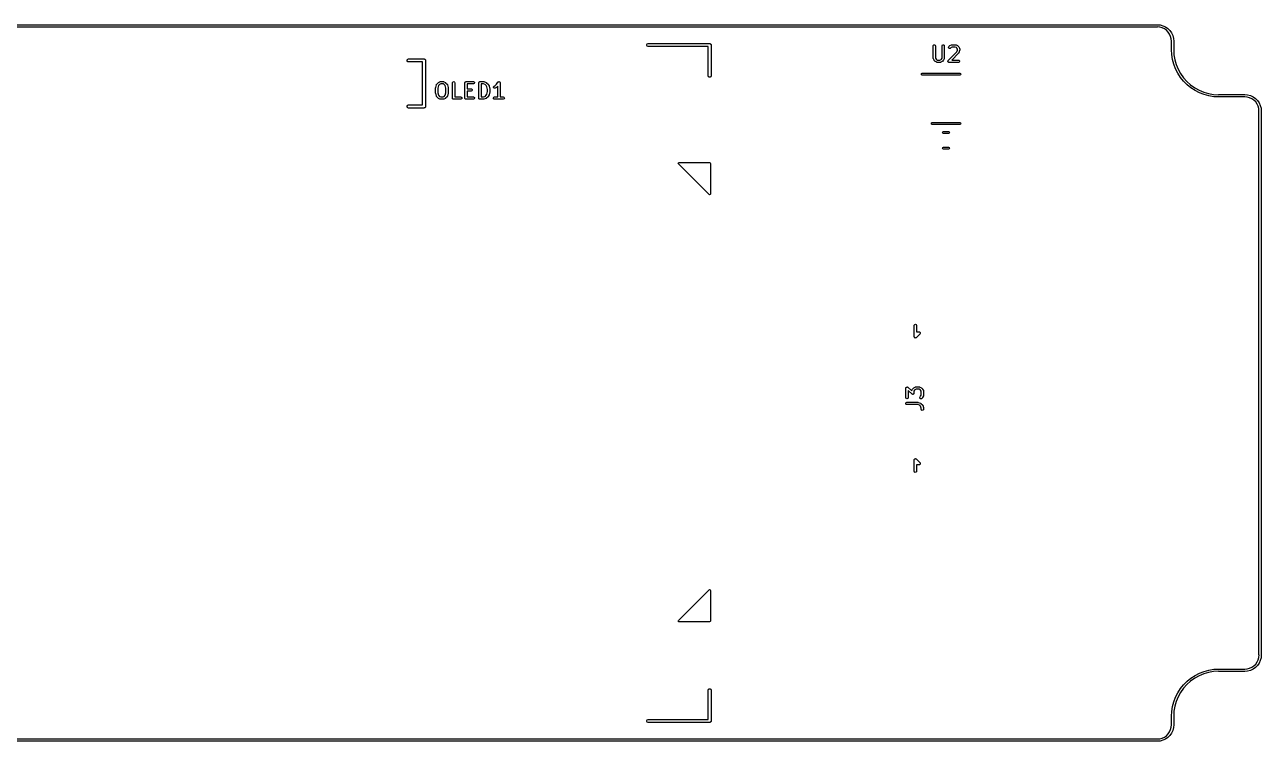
# Model space of a CAD drawing. Extents: x 69 to 231, y -100 to -51.
# Drawn here: x 150 to 230.5, y -97.8 to -51.2 of the extents above; entities that cross this region are included whole.
import ezdxf

# ---------------------------------------------------------------- set-up
doc = ezdxf.new("R2010")
doc.units = 0
doc.layers.add('BLACK', color=7, linetype='CONTINUOUS')

msp = doc.modelspace()

# ---------------------------------------------------------------- linework, layer by layer
at = {"layer": 'BLACK', "linetype": 'CONTINUOUS'}
for p, q in [((147.25, -51.175), (152.75, -51.175)), ((152.75, -51.325), (147.25, -51.325)), ((152.75, -51.175), (223.75, -51.175)), ((223.75, -51.325), (152.75, -51.325)), ((223.75, -51.175), (223.937, -51.1913)), ((223.759, -51.3222), (223.75, -51.325)), ((223.911, -51.3356), (223.759, -51.3222)), ((224.068, -51.3775), (223.911, -51.3356)), ((223.937, -51.1913), (224.118, -51.2398)), ((224.214, -51.4459), (224.068, -51.3775)), ((224.118, -51.2398), (224.287, -51.319)), ((224.347, -51.5387), (224.214, -51.4459)), ((224.287, -51.319), (224.441, -51.4265)), ((224.441, -51.4265), (224.573, -51.559)), ((224.461, -51.6531), (224.347, -51.5387)), ((224.554, -51.7857), (224.461, -51.6531)), ((224.623, -51.9324), (224.554, -51.7857)), ((224.573, -51.559), (224.681, -51.7125)), ((224.664, -52.0888), (224.623, -51.9324)), ((224.677, -52.2366), (224.664, -52.0888)), ((224.675, -52.25), (224.677, -52.2366)), ((224.675, -52.8), (224.675, -52.25)), ((224.681, -51.7125), (224.76, -51.8823)), ((224.76, -51.8823), (224.809, -52.0633)), ((224.809, -52.0633), (224.825, -52.25)), ((224.825, -52.25), (224.825, -52.8)), ((190.505, -52.4691), (190.541, -52.4191)), ((190.505, -52.5309), (190.505, -52.4691)), ((190.541, -52.5809), (190.505, -52.5309)), ((190.541, -52.4191), (190.6, -52.4)), ((190.6, -52.6), (190.541, -52.5809)), ((190.6, -52.4), (194.6, -52.4)), ((194.5, -52.6), (190.6, -52.6)), ((194.5, -54.5), (194.5, -52.6)), ((194.6, -52.4), (194.615, -52.4049)), ((194.615, -52.4049), (194.631, -52.4049)), ((194.631, -52.4049), (194.644, -52.4142)), ((194.644, -52.4142), (194.659, -52.4191)), ((194.659, -52.4191), (194.668, -52.4319)), ((194.668, -52.4319), (194.681, -52.4412)), ((194.681, -52.4412), (194.686, -52.4563)), ((194.686, -52.4563), (194.695, -52.4691)), ((194.695, -52.4691), (194.695, -52.4849)), ((194.695, -52.4849), (194.7, -52.5)), ((194.7, -52.5), (194.7, -54.5)), ((209.163, -52.5524), (209.168, -52.5267)), ((209.163, -53.3619), (209.163, -52.5524)), ((209.168, -52.5267), (209.201, -52.4874)), ((209.201, -52.4874), (209.251, -52.4785)), ((209.251, -52.4785), (209.296, -52.5042)), ((209.296, -52.5042), (209.313, -52.5524)), ((209.313, -52.5524), (209.313, -53.3442)), ((209.735, -52.5524), (209.739, -52.5267)), ((209.735, -53.3442), (209.735, -52.5524)), ((209.739, -52.5267), (209.772, -52.4874)), ((209.772, -52.4874), (209.823, -52.4785)), ((209.823, -52.4785), (209.867, -52.5042)), ((209.867, -52.5042), (209.885, -52.5524)), ((209.885, -52.5524), (209.885, -53.3619)), ((210.137, -53.4993), (210.696, -52.9404)), ((210.163, -52.6411), (210.185, -52.5946)), ((210.177, -52.6906), (210.163, -52.6411)), ((210.219, -52.7201), (210.177, -52.6906)), ((210.185, -52.5946), (210.233, -52.547)), ((210.27, -52.7156), (210.219, -52.7201)), ((210.233, -52.547), (210.251, -52.5341)), ((210.251, -52.5341), (210.252, -52.5329)), ((210.252, -52.5329), (210.347, -52.4853)), ((210.291, -52.7007), (210.27, -52.7156)), ((210.33, -52.6616), (210.291, -52.7007)), ((210.399, -52.6274), (210.33, -52.6616)), ((210.347, -52.4853), (210.372, -52.4779)), ((210.372, -52.4779), (210.377, -52.4789)), ((210.815, -53.034), (210.372, -53.4774)), ((210.377, -52.4789), (210.381, -52.4774)), ((210.381, -52.4774), (210.619, -52.4774)), ((210.601, -52.6274), (210.399, -52.6274)), ((210.67, -52.6616), (210.601, -52.6274)), ((210.619, -52.4774), (210.645, -52.4819)), ((210.645, -52.4819), (210.648, -52.4848)), ((210.648, -52.4848), (210.653, -52.4853)), ((210.653, -52.4853), (210.748, -52.5329)), ((210.7, -52.692), (210.67, -52.6616)), ((210.696, -52.9404), (210.735, -52.8259)), ((210.735, -52.7606), (210.7, -52.692)), ((210.735, -52.8259), (210.735, -52.7606)), ((210.748, -52.5329), (210.766, -52.5463)), ((210.766, -52.5463), (210.767, -52.547)), ((210.767, -52.547), (210.815, -52.5946)), ((210.815, -52.5946), (210.828, -52.613)), ((210.817, -53.0299), (210.815, -53.034)), ((210.821, -53.0276), (210.817, -53.0299)), ((210.833, -53.0047), (210.821, -53.0276)), ((210.828, -52.613), (210.829, -52.6141)), ((210.829, -52.6141), (210.877, -52.7093)), ((210.881, -52.8618), (210.833, -53.0047)), ((210.877, -52.7093), (210.884, -52.7343)), ((210.885, -52.8381), (210.881, -52.8602)), ((210.881, -52.8602), (210.881, -52.8618)), ((210.884, -52.7343), (210.883, -52.7386)), ((210.883, -52.7386), (210.885, -52.7429)), ((210.885, -52.7429), (210.885, -52.8381)), ((224.692, -53.1214), (224.675, -52.8)), ((224.742, -53.4393), (224.692, -53.1214)), ((224.825, -52.8), (224.822, -52.8198)), ((224.822, -52.8198), (224.839, -53.128)), ((224.839, -53.128), (224.894, -53.4519)), ((174.905, -53.4691), (174.941, -53.4191)), ((174.905, -53.5309), (174.905, -53.4691)), ((174.941, -53.5809), (174.905, -53.5309)), ((174.941, -53.4191), (175, -53.4)), ((175, -53.6), (174.941, -53.5809)), ((175, -53.4), (176, -53.4)), ((175.9, -53.6), (175, -53.6)), ((175.9, -56.4), (175.9, -53.6)), ((176, -53.4), (176.015, -53.4049)), ((176.015, -53.4049), (176.031, -53.4049)), ((176.031, -53.4049), (176.044, -53.4142)), ((176.044, -53.4142), (176.059, -53.4191)), ((176.059, -53.4191), (176.068, -53.4319)), ((176.068, -53.4319), (176.081, -53.4412)), ((176.081, -53.4412), (176.086, -53.4563)), ((176.086, -53.4563), (176.095, -53.4691)), ((176.095, -53.4691), (176.095, -53.4849)), ((176.095, -53.4849), (176.1, -53.5)), ((176.1, -53.5), (176.1, -56.5)), ((209.165, -53.3661), (209.163, -53.3619)), ((209.164, -53.3705), (209.165, -53.3661)), ((209.171, -53.3954), (209.164, -53.3705)), ((209.219, -53.4907), (209.171, -53.3954)), ((209.22, -53.4918), (209.219, -53.4907)), ((209.233, -53.5102), (209.22, -53.4918)), ((209.28, -53.5578), (209.233, -53.5102)), ((209.282, -53.5585), (209.28, -53.5578)), ((209.3, -53.5718), (209.282, -53.5585)), ((209.395, -53.6195), (209.3, -53.5718)), ((209.313, -53.3442), (209.347, -53.4127)), ((209.347, -53.4127), (209.378, -53.4431)), ((209.378, -53.4431), (209.446, -53.4774)), ((209.399, -53.62), (209.395, -53.6195)), ((209.403, -53.6229), (209.399, -53.62)), ((209.429, -53.6274), (209.403, -53.6229)), ((209.619, -53.6274), (209.429, -53.6274)), ((209.446, -53.4774), (209.601, -53.4774)), ((209.601, -53.4774), (209.67, -53.4431)), ((209.623, -53.6258), (209.619, -53.6274)), ((209.628, -53.6269), (209.623, -53.6258)), ((209.653, -53.6195), (209.628, -53.6269)), ((209.748, -53.5718), (209.653, -53.6195)), ((209.67, -53.4431), (209.7, -53.4127)), ((209.7, -53.4127), (209.735, -53.3442)), ((209.749, -53.5707), (209.748, -53.5718)), ((209.767, -53.5578), (209.749, -53.5707)), ((209.815, -53.5102), (209.767, -53.5578)), ((209.816, -53.5087), (209.815, -53.5102)), ((209.829, -53.4907), (209.816, -53.5087)), ((209.877, -53.3954), (209.829, -53.4907)), ((209.88, -53.3876), (209.877, -53.391)), ((209.877, -53.391), (209.877, -53.3954)), ((209.885, -53.3619), (209.88, -53.3876)), ((210.116, -53.5458), (210.117, -53.5427)), ((210.122, -53.5676), (210.116, -53.5458)), ((210.117, -53.5394), (210.128, -53.5198)), ((210.117, -53.5427), (210.117, -53.5394)), ((210.126, -53.5899), (210.122, -53.5676)), ((210.128, -53.5921), (210.126, -53.5899)), ((210.128, -53.5198), (210.137, -53.4993)), ((210.129, -53.5954), (210.128, -53.5921)), ((210.148, -53.6083), (210.129, -53.5954)), ((210.165, -53.6229), (210.148, -53.6083)), ((210.169, -53.6237), (210.165, -53.6229)), ((210.171, -53.6248), (210.169, -53.6237)), ((210.174, -53.6245), (210.171, -53.6248)), ((210.19, -53.6274), (210.174, -53.6245)), ((210.81, -53.6274), (210.19, -53.6274)), ((210.372, -53.4774), (210.81, -53.4774)), ((210.81, -53.4774), (210.835, -53.4819)), ((210.858, -53.6098), (210.81, -53.6274)), ((210.835, -53.4819), (210.874, -53.5149)), ((210.883, -53.5654), (210.858, -53.6098)), ((210.874, -53.5149), (210.883, -53.5654)), ((224.826, -53.7502), (224.742, -53.4393)), ((224.941, -54.0507), (224.826, -53.7502)), ((224.894, -53.4519), (224.985, -53.7676)), ((224.985, -53.7676), (225.111, -54.0711)), ((194.519, -54.5588), (194.5, -54.5)), ((194.569, -54.5951), (194.519, -54.5588)), ((194.631, -54.5951), (194.569, -54.5951)), ((194.681, -54.5588), (194.631, -54.5951)), ((194.7, -54.5), (194.681, -54.5588)), ((208.39, -54.39), (208.408, -54.3476)), ((208.408, -54.4324), (208.39, -54.39)), ((208.408, -54.3476), (208.45, -54.33)), ((208.45, -54.45), (208.408, -54.4324)), ((208.45, -54.33), (210.9, -54.33)), ((210.9, -54.45), (208.45, -54.45)), ((210.9, -54.33), (210.942, -54.3476)), ((210.942, -54.4324), (210.9, -54.45)), ((210.942, -54.3476), (210.96, -54.39)), ((210.96, -54.39), (210.942, -54.4324)), ((225.087, -54.3375), (224.941, -54.0507)), ((225.262, -54.6074), (225.087, -54.3375)), ((225.111, -54.0711), (225.269, -54.3586)), ((225.465, -54.8576), (225.262, -54.6074)), ((225.269, -54.3586), (225.46, -54.6266)), ((225.46, -54.6266), (225.678, -54.8715)), ((176.758, -55.2857), (176.761, -55.271)), ((176.758, -55.619), (176.758, -55.2857)), ((176.761, -55.2675), (176.808, -55.077)), ((176.761, -55.271), (176.761, -55.2675)), ((176.808, -55.077), (176.819, -55.0533)), ((176.819, -55.0533), (176.825, -55.0489)), ((176.825, -55.0489), (176.828, -55.0422)), ((176.828, -55.0422), (176.923, -54.947)), ((176.949, -55.1336), (176.908, -55.2949)), ((176.908, -55.2949), (176.908, -55.6098)), ((176.923, -54.947), (176.942, -54.9341)), ((176.942, -54.9341), (176.943, -54.9329)), ((176.943, -54.9329), (177.038, -54.8853)), ((177.021, -55.0616), (176.949, -55.1336)), ((177.089, -55.0274), (177.021, -55.0616)), ((177.038, -54.8853), (177.063, -54.8779)), ((177.063, -54.8779), (177.067, -54.8789)), ((177.067, -54.8789), (177.071, -54.8774)), ((177.071, -54.8774), (177.262, -54.8774)), ((177.244, -55.0274), (177.089, -55.0274)), ((177.313, -55.0616), (177.244, -55.0274)), ((177.262, -54.8774), (177.288, -54.8819)), ((177.288, -54.8819), (177.291, -54.8848)), ((177.291, -54.8848), (177.295, -54.8853)), ((177.295, -54.8853), (177.391, -54.9329)), ((177.385, -55.1336), (177.313, -55.0616)), ((177.425, -55.2949), (177.385, -55.1336)), ((177.391, -54.9329), (177.409, -54.9463)), ((177.409, -54.9463), (177.41, -54.947)), ((177.41, -54.947), (177.505, -55.0422)), ((177.425, -55.6098), (177.425, -55.2949)), ((177.505, -55.0422), (177.52, -55.0635)), ((177.52, -55.0635), (177.521, -55.0709)), ((177.521, -55.0709), (177.525, -55.077)), ((177.525, -55.077), (177.573, -55.2675)), ((177.573, -55.2675), (177.574, -55.2825)), ((177.574, -55.2825), (177.575, -55.2857)), ((177.575, -55.2857), (177.575, -55.619)), ((177.854, -54.9524), (177.858, -54.9267)), ((177.854, -55.9524), (177.854, -54.9524)), ((177.858, -54.9267), (177.891, -54.8874)), ((177.891, -54.8874), (177.942, -54.8785)), ((177.942, -54.8785), (177.986, -54.9042)), ((177.986, -54.9042), (178.004, -54.9524)), ((178.004, -54.9524), (178.004, -55.8774)), ((178.663, -54.9524), (178.665, -54.9426)), ((178.663, -55.9524), (178.663, -54.9524)), ((178.664, -54.9394), (178.666, -54.9365)), ((178.665, -54.9426), (178.664, -54.9394)), ((178.666, -54.9365), (178.668, -54.9267)), ((178.668, -54.9267), (178.68, -54.9118)), ((178.68, -54.9118), (178.69, -54.8949)), ((178.69, -54.8949), (178.696, -54.8926)), ((178.696, -54.8926), (178.701, -54.8874)), ((178.701, -54.8874), (178.72, -54.884)), ((178.72, -54.884), (178.738, -54.8774)), ((178.738, -54.8774), (179.214, -54.8774)), ((179.214, -55.0274), (178.813, -55.0274)), ((178.813, -55.0274), (178.813, -55.3536)), ((178.813, -55.3536), (179.071, -55.3536)), ((179.071, -55.5036), (178.813, -55.5036)), ((178.813, -55.5036), (178.813, -55.8774)), ((179.071, -55.3536), (179.097, -55.3581)), ((179.12, -55.486), (179.071, -55.5036)), ((179.097, -55.3581), (179.136, -55.3911)), ((179.145, -55.4416), (179.12, -55.486)), ((179.136, -55.3911), (179.145, -55.4416)), ((179.214, -54.8774), (179.24, -54.8819)), ((179.262, -55.0098), (179.214, -55.0274)), ((179.24, -54.8819), (179.279, -54.9149)), ((179.288, -54.9654), (179.262, -55.0098)), ((179.279, -54.9149), (179.288, -54.9654)), ((179.568, -54.9524), (179.57, -54.9426)), ((179.568, -55.9524), (179.568, -54.9524)), ((179.569, -54.9394), (179.571, -54.9365)), ((179.57, -54.9426), (179.569, -54.9394)), ((179.571, -54.9365), (179.572, -54.9267)), ((179.572, -54.9267), (179.585, -54.9118)), ((179.585, -54.9118), (179.595, -54.8949)), ((179.595, -54.8949), (179.601, -54.8926)), ((179.601, -54.8926), (179.605, -54.8874)), ((179.605, -54.8874), (179.625, -54.884)), ((179.625, -54.884), (179.643, -54.8774)), ((179.643, -54.8774), (179.881, -54.8774)), ((179.718, -55.0274), (179.718, -55.8774)), ((179.869, -55.0274), (179.718, -55.0274)), ((179.983, -55.0656), (179.869, -55.0274)), ((179.881, -54.8774), (179.903, -54.8813)), ((179.903, -54.8813), (179.905, -54.8812)), ((179.905, -54.8812), (180.048, -54.9288)), ((180.057, -55.1397), (179.983, -55.0656)), ((180.048, -54.9288), (180.07, -54.9413)), ((180.096, -55.2167), (180.057, -55.1397)), ((180.07, -54.9413), (180.073, -54.9451)), ((180.073, -54.9451), (180.077, -54.947)), ((180.077, -54.947), (180.172, -55.0422)), ((180.139, -55.3902), (180.096, -55.2167)), ((180.096, -55.6881), (180.139, -55.5146)), ((180.139, -55.5146), (180.139, -55.3902)), ((180.172, -55.0422), (180.185, -55.0606)), ((180.185, -55.0606), (180.186, -55.0617)), ((180.186, -55.0617), (180.234, -55.1569)), ((180.234, -55.1569), (180.237, -55.1693)), ((180.237, -55.1693), (180.239, -55.1723)), ((180.239, -55.1723), (180.287, -55.3628)), ((180.287, -55.542), (180.239, -55.7325)), ((180.287, -55.3628), (180.288, -55.3777)), ((180.289, -55.5238), (180.287, -55.5386)), ((180.287, -55.5386), (180.287, -55.542)), ((180.288, -55.3777), (180.289, -55.381)), ((180.289, -55.381), (180.289, -55.5238)), ((180.523, -55.2595), (180.526, -55.2083)), ((180.554, -55.3007), (180.523, -55.2595)), ((180.526, -55.2083), (180.562, -55.171)), ((180.604, -55.3126), (180.554, -55.3007)), ((180.562, -55.171), (180.646, -55.1288)), ((180.629, -55.3052), (180.604, -55.3126)), ((180.724, -55.2576), (180.629, -55.3052)), ((180.646, -55.1288), (180.727, -55.0475)), ((180.725, -55.2564), (180.724, -55.2576)), ((180.744, -55.2435), (180.725, -55.2564)), ((180.727, -55.0475), (180.819, -54.9108)), ((180.806, -55.1811), (180.744, -55.2435)), ((180.806, -55.8774), (180.806, -55.1811)), ((180.819, -54.9108), (180.837, -54.8919)), ((180.837, -54.8919), (180.841, -54.8907)), ((180.841, -54.8907), (180.843, -54.8874)), ((180.843, -54.8874), (180.865, -54.8836)), ((180.865, -54.8836), (180.886, -54.8775)), ((180.886, -54.8775), (180.89, -54.8793)), ((180.89, -54.8793), (180.894, -54.8785)), ((180.894, -54.8785), (180.913, -54.8894)), ((180.913, -54.8894), (180.933, -54.8981)), ((180.933, -54.8981), (180.935, -54.902)), ((180.935, -54.902), (180.938, -54.9042)), ((180.938, -54.9042), (180.946, -54.9246)), ((180.946, -54.9246), (180.955, -54.9441)), ((180.955, -54.9441), (180.954, -54.9483)), ((180.954, -54.9483), (180.956, -54.9524)), ((180.956, -54.9524), (180.956, -55.8774)), ((225.692, -55.0852), (225.465, -54.8576)), ((225.678, -54.8715), (225.923, -55.0905)), ((225.943, -55.2877), (225.692, -55.0852)), ((225.923, -55.0905), (226.191, -55.2806)), ((226.212, -55.463), (225.943, -55.2877)), ((226.191, -55.2806), (226.479, -55.4395)), ((226.499, -55.6092), (226.212, -55.463)), ((226.479, -55.4395), (226.782, -55.5652)), ((176.76, -55.6223), (176.758, -55.619)), ((176.761, -55.6372), (176.76, -55.6223)), ((176.808, -55.8277), (176.761, -55.6372)), ((176.812, -55.8338), (176.808, -55.8277)), ((176.813, -55.8412), (176.812, -55.8338)), ((176.828, -55.8626), (176.813, -55.8412)), ((176.923, -55.9578), (176.828, -55.8626)), ((176.908, -55.6098), (176.949, -55.7712)), ((176.925, -55.9585), (176.923, -55.9578)), ((176.943, -55.9718), (176.925, -55.9585)), ((177.038, -56.0195), (176.943, -55.9718)), ((176.949, -55.7712), (177.021, -55.8431)), ((177.021, -55.8431), (177.089, -55.8774)), ((177.042, -56.02), (177.038, -56.0195)), ((177.046, -56.0229), (177.042, -56.02)), ((177.071, -56.0274), (177.046, -56.0229)), ((177.262, -56.0274), (177.071, -56.0274)), ((177.089, -55.8774), (177.244, -55.8774)), ((177.244, -55.8774), (177.313, -55.8431)), ((177.266, -56.0258), (177.262, -56.0274)), ((177.27, -56.0269), (177.266, -56.0258)), ((177.295, -56.0195), (177.27, -56.0269)), ((177.391, -55.9718), (177.295, -56.0195)), ((177.313, -55.8431), (177.385, -55.7712)), ((177.385, -55.7712), (177.425, -55.6098)), ((177.392, -55.9707), (177.391, -55.9718)), ((177.41, -55.9578), (177.392, -55.9707)), ((177.505, -55.8626), (177.41, -55.9578)), ((177.509, -55.8558), (177.505, -55.8626)), ((177.515, -55.8515), (177.509, -55.8558)), ((177.525, -55.8277), (177.515, -55.8515)), ((177.573, -55.6372), (177.525, -55.8277)), ((177.575, -55.619), (177.572, -55.6338)), ((177.572, -55.6338), (177.573, -55.6372)), ((177.86, -55.9707), (177.854, -55.9524)), ((177.864, -55.9899), (177.86, -55.9707)), ((177.869, -55.9942), (177.864, -55.9899)), ((177.871, -56.0006), (177.869, -55.9942)), ((177.888, -56.0103), (177.871, -56.0006)), ((177.903, -56.0229), (177.888, -56.0103)), ((177.913, -56.0246), (177.903, -56.0229)), ((177.916, -56.0262), (177.913, -56.0246)), ((177.919, -56.0257), (177.916, -56.0262)), ((177.929, -56.0274), (177.919, -56.0257)), ((178.405, -56.0274), (177.929, -56.0274)), ((178.004, -55.8774), (178.405, -55.8774)), ((178.405, -55.8774), (178.43, -55.8819)), ((178.453, -56.0098), (178.405, -56.0274)), ((178.43, -55.8819), (178.47, -55.9149)), ((178.479, -55.9654), (178.453, -56.0098)), ((178.47, -55.9149), (178.479, -55.9654)), ((178.67, -55.9707), (178.663, -55.9524)), ((178.673, -55.9899), (178.67, -55.9707)), ((178.678, -55.9942), (178.673, -55.9899)), ((178.681, -56.0006), (178.678, -55.9942)), ((178.698, -56.0103), (178.681, -56.0006)), ((178.712, -56.0229), (178.698, -56.0103)), ((178.722, -56.0246), (178.712, -56.0229)), ((178.725, -56.0262), (178.722, -56.0246)), ((178.728, -56.0257), (178.725, -56.0262)), ((178.738, -56.0274), (178.728, -56.0257)), ((179.214, -56.0274), (178.738, -56.0274)), ((178.813, -55.8774), (179.214, -55.8774)), ((179.214, -55.8774), (179.24, -55.8819)), ((179.262, -56.0098), (179.214, -56.0274)), ((179.24, -55.8819), (179.279, -55.9149)), ((179.288, -55.9654), (179.262, -56.0098)), ((179.279, -55.9149), (179.288, -55.9654)), ((179.575, -55.9707), (179.568, -55.9524)), ((179.578, -55.9899), (179.575, -55.9707)), ((179.583, -55.9942), (179.578, -55.9899)), ((179.585, -56.0006), (179.583, -55.9942)), ((179.602, -56.0103), (179.585, -56.0006)), ((179.617, -56.0229), (179.602, -56.0103)), ((179.627, -56.0246), (179.617, -56.0229)), ((179.63, -56.0262), (179.627, -56.0246)), ((179.633, -56.0257), (179.63, -56.0262)), ((179.643, -56.0274), (179.633, -56.0257)), ((179.881, -56.0274), (179.643, -56.0274)), ((179.718, -55.8774), (179.869, -55.8774)), ((179.869, -55.8774), (179.983, -55.8392)), ((179.882, -56.0268), (179.881, -56.0274)), ((179.905, -56.0235), (179.882, -56.0268)), ((180.048, -55.9759), (179.905, -56.0235)), ((179.983, -55.8392), (180.057, -55.7651)), ((180.051, -55.9731), (180.048, -55.9759)), ((180.056, -55.9727), (180.051, -55.9731)), ((180.077, -55.9578), (180.056, -55.9727)), ((180.057, -55.7651), (180.096, -55.6881)), ((180.172, -55.8626), (180.077, -55.9578)), ((180.173, -55.8611), (180.172, -55.8626)), ((180.186, -55.8431), (180.173, -55.8611)), ((180.234, -55.7478), (180.186, -55.8431)), ((180.239, -55.7325), (180.234, -55.7443)), ((180.234, -55.7443), (180.234, -55.7478)), ((180.521, -55.9394), (180.547, -55.8949)), ((180.53, -55.9899), (180.521, -55.9394)), ((180.57, -56.0229), (180.53, -55.9899)), ((180.547, -55.8949), (180.595, -55.8774)), ((180.595, -56.0274), (180.57, -56.0229)), ((180.595, -55.8774), (180.806, -55.8774)), ((181.167, -56.0274), (180.595, -56.0274)), ((180.956, -55.8774), (181.167, -55.8774)), ((181.167, -55.8774), (181.192, -55.8819)), ((181.215, -56.0098), (181.167, -56.0274)), ((181.192, -55.8819), (181.232, -55.9149)), ((181.241, -55.9654), (181.215, -56.0098)), ((181.232, -55.9149), (181.241, -55.9654)), ((226.8, -55.7245), (226.499, -55.6092)), ((226.782, -55.5652), (227.098, -55.6562)), ((227.111, -55.8078), (226.8, -55.7245)), ((227.098, -55.6562), (227.422, -55.7112)), ((227.429, -55.8582), (227.111, -55.8078)), ((227.422, -55.7112), (227.738, -55.7289)), ((227.75, -55.875), (227.429, -55.8582)), ((227.738, -55.7289), (227.75, -55.725)), ((227.75, -55.725), (229.45, -55.725)), ((229.45, -55.875), (227.75, -55.875)), ((229.45, -55.725), (229.637, -55.7413)), ((229.459, -55.8722), (229.45, -55.875)), ((229.611, -55.8856), (229.459, -55.8722)), ((229.768, -55.9275), (229.611, -55.8856)), ((229.637, -55.7413), (229.818, -55.7898)), ((229.914, -55.9959), (229.768, -55.9275)), ((229.818, -55.7898), (229.987, -55.869)), ((230.047, -56.0887), (229.914, -55.9959)), ((229.987, -55.869), (230.141, -55.9765)), ((230.161, -56.2032), (230.047, -56.0887)), ((230.141, -55.9765), (230.273, -56.109)), ((230.254, -56.3357), (230.161, -56.2032)), ((230.323, -56.4824), (230.254, -56.3357)), ((230.273, -56.109), (230.381, -56.2625)), ((230.381, -56.2625), (230.46, -56.4323)), ((174.905, -56.4691), (174.941, -56.4191)), ((174.905, -56.5309), (174.905, -56.4691)), ((174.941, -56.5809), (174.905, -56.5309)), ((174.941, -56.4191), (175, -56.4)), ((175, -56.6), (174.941, -56.5809)), ((175, -56.4), (175.9, -56.4)), ((176, -56.6), (175, -56.6)), ((176.015, -56.5951), (176, -56.6)), ((176.031, -56.5951), (176.015, -56.5951)), ((176.044, -56.5858), (176.031, -56.5951)), ((176.059, -56.5809), (176.044, -56.5858)), ((176.068, -56.5681), (176.059, -56.5809)), ((176.081, -56.5588), (176.068, -56.5681)), ((176.086, -56.5437), (176.081, -56.5588)), ((176.095, -56.5309), (176.086, -56.5437)), ((176.1, -56.5), (176.095, -56.5151)), ((176.095, -56.5151), (176.095, -56.5309)), ((230.364, -56.6388), (230.323, -56.4824)), ((230.377, -56.7866), (230.364, -56.6388)), ((230.375, -56.8), (230.377, -56.7866)), ((230.375, -92.2), (230.375, -56.8)), ((230.46, -56.4323), (230.509, -56.6133)), ((230.509, -56.6133), (230.525, -56.8)), ((230.525, -56.8), (230.525, -92.2)), ((209.04, -57.61), (209.058, -57.5676)), ((209.058, -57.6524), (209.04, -57.61)), ((209.058, -57.5676), (209.1, -57.55)), ((209.1, -57.67), (209.058, -57.6524)), ((209.1, -57.55), (210.9, -57.55)), ((210.9, -57.67), (209.1, -57.67)), ((210.9, -57.55), (210.942, -57.5676)), ((210.942, -57.6524), (210.9, -57.67)), ((210.942, -57.5676), (210.96, -57.61)), ((210.96, -57.61), (210.942, -57.6524)), ((209.777, -58.19), (209.795, -58.1476)), ((209.795, -58.2324), (209.777, -58.19)), ((209.795, -58.1476), (209.837, -58.13)), ((209.837, -58.25), (209.795, -58.2324)), ((209.837, -58.13), (210.163, -58.13)), ((210.163, -58.25), (209.837, -58.25)), ((210.163, -58.13), (210.205, -58.1476)), ((210.205, -58.2324), (210.163, -58.25)), ((210.205, -58.1476), (210.223, -58.19)), ((210.223, -58.19), (210.205, -58.2324)), ((209.777, -59.21), (209.795, -59.1676)), ((209.795, -59.2524), (209.777, -59.21)), ((209.795, -59.1676), (209.837, -59.15)), ((209.837, -59.27), (209.795, -59.2524)), ((209.837, -59.15), (210.163, -59.15)), ((210.163, -59.27), (209.837, -59.27)), ((210.163, -59.15), (210.205, -59.1676)), ((210.205, -59.2524), (210.163, -59.27)), ((210.205, -59.1676), (210.223, -59.21)), ((210.223, -59.21), (210.205, -59.2524)), ((192.55, -60.2), (192.565, -60.1646)), ((192.565, -60.2354), (192.55, -60.2)), ((192.565, -60.1646), (192.6, -60.15)), ((194.565, -62.2354), (192.565, -60.2354)), ((192.6, -60.15), (194.6, -60.15)), ((194.6, -60.15), (194.635, -60.1646)), ((194.635, -60.1646), (194.65, -60.2)), ((194.65, -60.2), (194.65, -62.2)), ((194.6, -62.25), (194.565, -62.2354)), ((194.635, -62.2354), (194.6, -62.25)), ((194.65, -62.2), (194.635, -62.2354)), ((207.925, -70.75), (207.93, -70.7243)), ((207.925, -71.5), (207.925, -70.75)), ((207.93, -70.7243), (207.962, -70.685)), ((207.962, -70.685), (208.013, -70.6761)), ((208.013, -70.6761), (208.057, -70.7018)), ((208.057, -70.7018), (208.075, -70.75)), ((208.075, -70.75), (208.075, -71.175)), ((207.933, -71.5212), (207.925, -71.5)), ((207.939, -71.543), (207.933, -71.5212)), ((207.941, -71.545), (207.939, -71.543)), ((207.943, -71.5482), (207.941, -71.545)), ((207.962, -71.5595), (207.943, -71.5482)), ((207.981, -71.5724), (207.962, -71.5595)), ((207.984, -71.5721), (207.981, -71.5724)), ((207.987, -71.5739), (207.984, -71.5721)), ((208.009, -71.5699), (207.987, -71.5739)), ((208.032, -71.568), (208.009, -71.5699)), ((208.036, -71.5653), (208.032, -71.568)), ((208.037, -71.565), (208.036, -71.5653)), ((208.04, -71.5624), (208.037, -71.565)), ((208.053, -71.553), (208.04, -71.5624)), ((208.303, -71.303), (208.053, -71.553)), ((208.075, -71.175), (208.25, -71.175)), ((208.25, -71.175), (208.266, -71.1778)), ((208.266, -71.1778), (208.269, -71.1776)), ((208.269, -71.1776), (208.271, -71.1787)), ((208.271, -71.1787), (208.276, -71.1795)), ((208.276, -71.1795), (208.293, -71.194)), ((208.293, -71.194), (208.311, -71.207)), ((208.313, -71.2826), (208.303, -71.303)), ((208.311, -71.207), (208.312, -71.2103)), ((208.312, -71.2103), (208.315, -71.2125)), ((208.324, -71.263), (208.313, -71.2826)), ((208.315, -71.2125), (208.319, -71.2347)), ((208.319, -71.2347), (208.325, -71.2565)), ((208.325, -71.2565), (208.323, -71.2596)), ((208.323, -71.2596), (208.324, -71.263)), ((207.377, -74.8333), (207.379, -74.8222)), ((207.377, -75.4524), (207.377, -74.8333)), ((207.379, -74.8188), (207.38, -74.8161)), ((207.379, -74.8222), (207.379, -74.8188)), ((207.38, -74.8161), (207.382, -74.8077)), ((207.382, -74.8077), (207.395, -74.7922)), ((207.395, -74.7922), (207.405, -74.7749)), ((207.405, -74.7749), (207.411, -74.773)), ((207.411, -74.773), (207.415, -74.7684)), ((207.415, -74.7684), (207.435, -74.7649)), ((207.435, -74.7649), (207.454, -74.7583)), ((207.454, -74.7583), (207.46, -74.7605)), ((207.46, -74.7605), (207.465, -74.7595)), ((207.465, -74.7595), (207.483, -74.7696)), ((207.483, -74.7696), (207.502, -74.7769)), ((207.502, -74.7769), (207.762, -75.0044)), ((207.814, -74.895), (207.827, -74.877)), ((207.827, -74.877), (207.828, -74.8755)), ((207.828, -74.8755), (207.876, -74.8279)), ((207.876, -74.8279), (207.894, -74.8151)), ((207.894, -74.8151), (207.895, -74.8139)), ((207.895, -74.8139), (207.99, -74.7663)), ((207.99, -74.7663), (208.015, -74.7588)), ((208.015, -74.7588), (208.02, -74.7599)), ((208.02, -74.7599), (208.024, -74.7583)), ((208.024, -74.7583), (208.262, -74.7583)), ((208.262, -74.7583), (208.288, -74.7629)), ((208.288, -74.7629), (208.291, -74.7657)), ((208.291, -74.7657), (208.295, -74.7663)), ((208.295, -74.7663), (208.391, -74.8139)), ((208.391, -74.8139), (208.409, -74.8272)), ((208.409, -74.8272), (208.41, -74.8279)), ((208.41, -74.8279), (208.458, -74.8755)), ((208.458, -74.8755), (208.471, -74.8939)), ((207.395, -75.5006), (207.377, -75.4524)), ((207.439, -75.5262), (207.395, -75.5006)), ((207.49, -75.5173), (207.439, -75.5262)), ((207.523, -75.478), (207.49, -75.5173)), ((207.527, -75.4524), (207.523, -75.478)), ((207.784, -75.2231), (207.527, -74.9986)), ((207.527, -74.9986), (207.527, -75.4524)), ((207.762, -75.0044), (207.763, -74.9982)), ((207.763, -74.9982), (207.766, -74.9947)), ((207.766, -74.9903), (207.814, -74.895)), ((207.766, -74.9947), (207.766, -74.9903)), ((207.803, -75.2304), (207.784, -75.2231)), ((207.82, -75.2405), (207.803, -75.2304)), ((207.826, -75.2395), (207.82, -75.2405)), ((207.832, -75.2416), (207.826, -75.2395)), ((207.851, -75.2351), (207.832, -75.2416)), ((207.871, -75.2316), (207.851, -75.2351)), ((207.875, -75.227), (207.871, -75.2316)), ((207.88, -75.2251), (207.875, -75.227)), ((207.891, -75.2078), (207.88, -75.2251)), ((207.904, -75.1923), (207.891, -75.2078)), ((207.905, -75.1839), (207.904, -75.1923)), ((207.907, -75.1812), (207.905, -75.1839)), ((207.908, -75.1667), (207.906, -75.1778)), ((207.906, -75.1778), (207.907, -75.1812)), ((207.943, -74.973), (207.908, -75.0415)), ((207.908, -75.0415), (207.908, -75.1667)), ((207.973, -74.9426), (207.943, -74.973)), ((208.042, -74.9083), (207.973, -74.9426)), ((208.244, -74.9083), (208.042, -74.9083)), ((208.313, -74.9426), (208.244, -74.9083)), ((208.282, -75.4458), (208.304, -75.3993)), ((208.296, -75.4954), (208.282, -75.4458)), ((208.338, -75.5248), (208.296, -75.4954)), ((208.304, -75.3993), (208.343, -75.3603)), ((208.343, -74.973), (208.313, -74.9426)), ((208.389, -75.5204), (208.338, -75.5248)), ((208.377, -75.0415), (208.343, -74.973)), ((208.343, -75.3603), (208.377, -75.2918)), ((208.377, -75.2918), (208.377, -75.0415)), ((208.41, -75.5054), (208.389, -75.5204)), ((208.458, -75.4578), (208.41, -75.5054)), ((208.472, -75.4383), (208.458, -75.4563)), ((208.458, -75.4563), (208.458, -75.4578)), ((208.471, -74.8939), (208.472, -74.895)), ((208.472, -74.895), (208.519, -74.9903)), ((208.519, -75.3431), (208.472, -75.4383)), ((208.519, -74.9903), (208.527, -75.0152)), ((208.52, -75.3386), (208.519, -75.3431)), ((208.523, -75.3352), (208.52, -75.3386)), ((208.527, -75.3095), (208.523, -75.3352)), ((208.527, -75.0152), (208.526, -75.0196)), ((208.526, -75.0196), (208.527, -75.0238)), ((208.527, -75.0238), (208.527, -75.3095)), ((207.379, -75.8203), (207.404, -75.7759)), ((207.387, -75.8708), (207.379, -75.8203)), ((207.427, -75.9038), (207.387, -75.8708)), ((207.404, -75.7759), (207.452, -75.7583)), ((207.452, -75.9083), (207.427, -75.9038)), ((207.452, -75.7583), (208.167, -75.7583)), ((208.154, -75.9083), (207.452, -75.9083)), ((208.269, -75.9465), (208.154, -75.9083)), ((208.167, -75.7583), (208.189, -75.7622)), ((208.189, -75.7622), (208.19, -75.7622)), ((208.19, -75.7622), (208.333, -75.8098)), ((208.339, -76.0167), (208.269, -75.9465)), ((208.333, -75.8098), (208.356, -75.8222)), ((208.377, -76.1312), (208.339, -76.0167)), ((208.356, -75.8222), (208.358, -75.826)), ((208.358, -75.826), (208.363, -75.8279)), ((208.363, -75.8279), (208.458, -75.9232)), ((208.377, -76.2143), (208.377, -76.1312)), ((208.395, -76.2625), (208.377, -76.2143)), ((208.439, -76.2881), (208.395, -76.2625)), ((208.49, -76.2792), (208.439, -76.2881)), ((208.458, -75.9232), (208.473, -75.9445)), ((208.473, -75.9445), (208.473, -75.949)), ((208.473, -75.949), (208.476, -75.9525)), ((208.476, -75.9525), (208.524, -76.0953)), ((208.523, -76.2399), (208.49, -76.2792)), ((208.527, -76.2143), (208.523, -76.2399)), ((208.524, -76.0953), (208.527, -76.1175)), ((208.527, -76.1175), (208.527, -76.119)), ((208.527, -76.119), (208.527, -76.2143)), ((207.925, -79.5), (207.928, -79.4839)), ((207.925, -80.25), (207.925, -79.5)), ((207.928, -79.4806), (207.929, -79.4789)), ((207.928, -79.4839), (207.928, -79.4806)), ((207.929, -79.4789), (207.93, -79.4743)), ((207.93, -79.4743), (207.944, -79.4571)), ((207.944, -79.4571), (207.957, -79.4386)), ((207.957, -79.4386), (207.96, -79.4377)), ((207.96, -79.4377), (207.962, -79.435)), ((207.962, -79.435), (207.985, -79.4311)), ((207.985, -79.4311), (208.007, -79.4253)), ((208.007, -79.4253), (208.01, -79.4267)), ((208.01, -79.4267), (208.013, -79.4261)), ((208.013, -79.4261), (208.033, -79.4374)), ((208.033, -79.4374), (208.053, -79.447)), ((208.053, -79.447), (208.303, -79.697)), ((208.303, -79.697), (208.312, -79.7104)), ((208.312, -79.7104), (208.315, -79.7125)), ((208.315, -79.7125), (208.315, -79.7145)), ((208.315, -79.7145), (208.318, -79.7183)), ((208.318, -79.7183), (208.32, -79.7408)), ((207.943, -80.2982), (207.925, -80.25)), ((207.987, -80.3239), (207.943, -80.2982)), ((208.037, -80.315), (207.987, -80.3239)), ((208.07, -80.2757), (208.037, -80.315)), ((208.075, -80.25), (208.07, -80.2757)), ((208.25, -79.825), (208.075, -79.825)), ((208.075, -79.825), (208.075, -80.25)), ((208.271, -79.8173), (208.25, -79.825)), ((208.293, -79.8114), (208.271, -79.8173)), ((208.295, -79.8086), (208.293, -79.8114)), ((208.298, -79.8075), (208.295, -79.8086)), ((208.309, -79.7879), (208.298, -79.8075)), ((208.322, -79.7694), (208.309, -79.7879)), ((208.32, -79.7408), (208.324, -79.763)), ((208.324, -79.763), (208.322, -79.766)), ((208.322, -79.766), (208.322, -79.7694)), ((192.565, -89.9646), (194.565, -87.9646)), ((194.565, -87.9646), (194.6, -87.95)), ((194.6, -87.95), (194.635, -87.9646)), ((194.635, -87.9646), (194.65, -88)), ((194.65, -88), (194.65, -90)), ((192.55, -90), (192.565, -89.9646)), ((192.565, -90.0354), (192.55, -90)), ((192.6, -90.05), (192.565, -90.0354)), ((194.6, -90.05), (192.6, -90.05)), ((194.635, -90.0354), (194.6, -90.05)), ((194.65, -90), (194.635, -90.0354)), ((230.254, -92.6643), (230.323, -92.5176)), ((230.323, -92.5176), (230.364, -92.3612)), ((230.364, -92.3612), (230.378, -92.2086)), ((230.378, -92.2086), (230.375, -92.2)), ((230.46, -92.5677), (230.381, -92.7375)), ((230.509, -92.3867), (230.46, -92.5677)), ((230.525, -92.2), (230.509, -92.3867)), ((226.212, -93.537), (226.499, -93.3908)), ((226.499, -93.3908), (226.8, -93.2755)), ((227.098, -93.3438), (226.782, -93.4348)), ((226.8, -93.2755), (227.111, -93.1922)), ((227.422, -93.2888), (227.098, -93.3438)), ((227.111, -93.1922), (227.429, -93.1418)), ((227.73, -93.2715), (227.422, -93.2888)), ((227.429, -93.1418), (227.75, -93.125)), ((227.75, -93.275), (227.73, -93.2715)), ((227.75, -93.125), (229.45, -93.125)), ((229.45, -93.275), (227.75, -93.275)), ((229.45, -93.125), (229.463, -93.1274)), ((229.637, -93.2587), (229.45, -93.275)), ((229.463, -93.1274), (229.611, -93.1144)), ((229.611, -93.1144), (229.768, -93.0725)), ((229.818, -93.2102), (229.637, -93.2587)), ((229.768, -93.0725), (229.914, -93.0041)), ((229.987, -93.131), (229.818, -93.2102)), ((229.914, -93.0041), (230.047, -92.9113)), ((230.141, -93.0235), (229.987, -93.131)), ((230.047, -92.9113), (230.161, -92.7968)), ((230.273, -92.891), (230.141, -93.0235)), ((230.161, -92.7968), (230.254, -92.6643)), ((230.381, -92.7375), (230.273, -92.891)), ((225.262, -94.3926), (225.465, -94.1424)), ((225.678, -94.1285), (225.46, -94.3734)), ((225.465, -94.1424), (225.692, -93.9148)), ((225.923, -93.9095), (225.678, -94.1285)), ((225.692, -93.9148), (225.943, -93.7123)), ((226.191, -93.7194), (225.923, -93.9095)), ((225.943, -93.7123), (226.212, -93.537)), ((226.479, -93.5605), (226.191, -93.7194)), ((226.782, -93.4348), (226.479, -93.5605)), ((194.5, -94.5), (194.519, -94.4412)), ((194.5, -96.4), (194.5, -94.5)), ((194.519, -94.4412), (194.569, -94.4049)), ((194.569, -94.4049), (194.631, -94.4049)), ((194.631, -94.4049), (194.681, -94.4412)), ((194.681, -94.4412), (194.7, -94.5)), ((194.7, -94.5), (194.7, -96.5)), ((224.826, -95.2498), (224.941, -94.9493)), ((224.941, -94.9493), (225.087, -94.6625)), ((225.111, -94.9289), (224.985, -95.2324)), ((225.087, -94.6625), (225.262, -94.3926)), ((225.269, -94.6414), (225.111, -94.9289)), ((225.46, -94.3734), (225.269, -94.6414)), ((224.692, -95.8786), (224.742, -95.5607)), ((224.742, -95.5607), (224.826, -95.2498)), ((224.894, -95.5481), (224.839, -95.872)), ((224.985, -95.2324), (224.894, -95.5481)), ((190.505, -96.4691), (190.541, -96.4191)), ((190.505, -96.5309), (190.505, -96.4691)), ((190.541, -96.5809), (190.505, -96.5309)), ((190.541, -96.4191), (190.6, -96.4)), ((190.6, -96.6), (190.541, -96.5809)), ((190.6, -96.4), (194.5, -96.4)), ((194.6, -96.6), (190.6, -96.6)), ((194.615, -96.5951), (194.6, -96.6)), ((194.631, -96.5951), (194.615, -96.5951)), ((194.644, -96.5858), (194.631, -96.5951)), ((194.659, -96.5809), (194.644, -96.5858)), ((194.668, -96.5681), (194.659, -96.5809)), ((194.681, -96.5588), (194.668, -96.5681)), ((194.686, -96.5437), (194.681, -96.5588)), ((194.695, -96.5309), (194.686, -96.5437)), ((194.7, -96.5), (194.695, -96.5151)), ((194.695, -96.5151), (194.695, -96.5309)), ((224.675, -96.2), (224.692, -95.8786)), ((224.675, -96.75), (224.675, -96.2)), ((224.839, -95.872), (224.821, -96.1879)), ((224.821, -96.1879), (224.825, -96.2)), ((224.825, -96.2), (224.825, -96.75)), ((224.347, -97.4613), (224.461, -97.3468)), ((224.461, -97.3468), (224.554, -97.2143)), ((224.554, -97.2143), (224.623, -97.0676)), ((224.681, -97.2875), (224.573, -97.441)), ((224.623, -97.0676), (224.664, -96.9112)), ((224.664, -96.9112), (224.678, -96.7586)), ((224.678, -96.7586), (224.675, -96.75)), ((224.76, -97.1177), (224.681, -97.2875)), ((224.809, -96.9367), (224.76, -97.1177)), ((224.825, -96.75), (224.809, -96.9367)), ((147.25, -97.675), (223.75, -97.675)), ((223.75, -97.825), (147.25, -97.825)), ((223.75, -97.675), (223.763, -97.6774)), ((223.937, -97.8087), (223.75, -97.825)), ((223.763, -97.6774), (223.911, -97.6644)), ((223.911, -97.6644), (224.068, -97.6225)), ((224.118, -97.7602), (223.937, -97.8087)), ((224.068, -97.6225), (224.214, -97.5541)), ((224.287, -97.681), (224.118, -97.7602)), ((224.214, -97.5541), (224.347, -97.4613)), ((224.441, -97.5735), (224.287, -97.681)), ((224.573, -97.441), (224.441, -97.5735))]:
    msp.add_line(p, q, dxfattribs=at)

doc.saveas('drawing.dxf')
